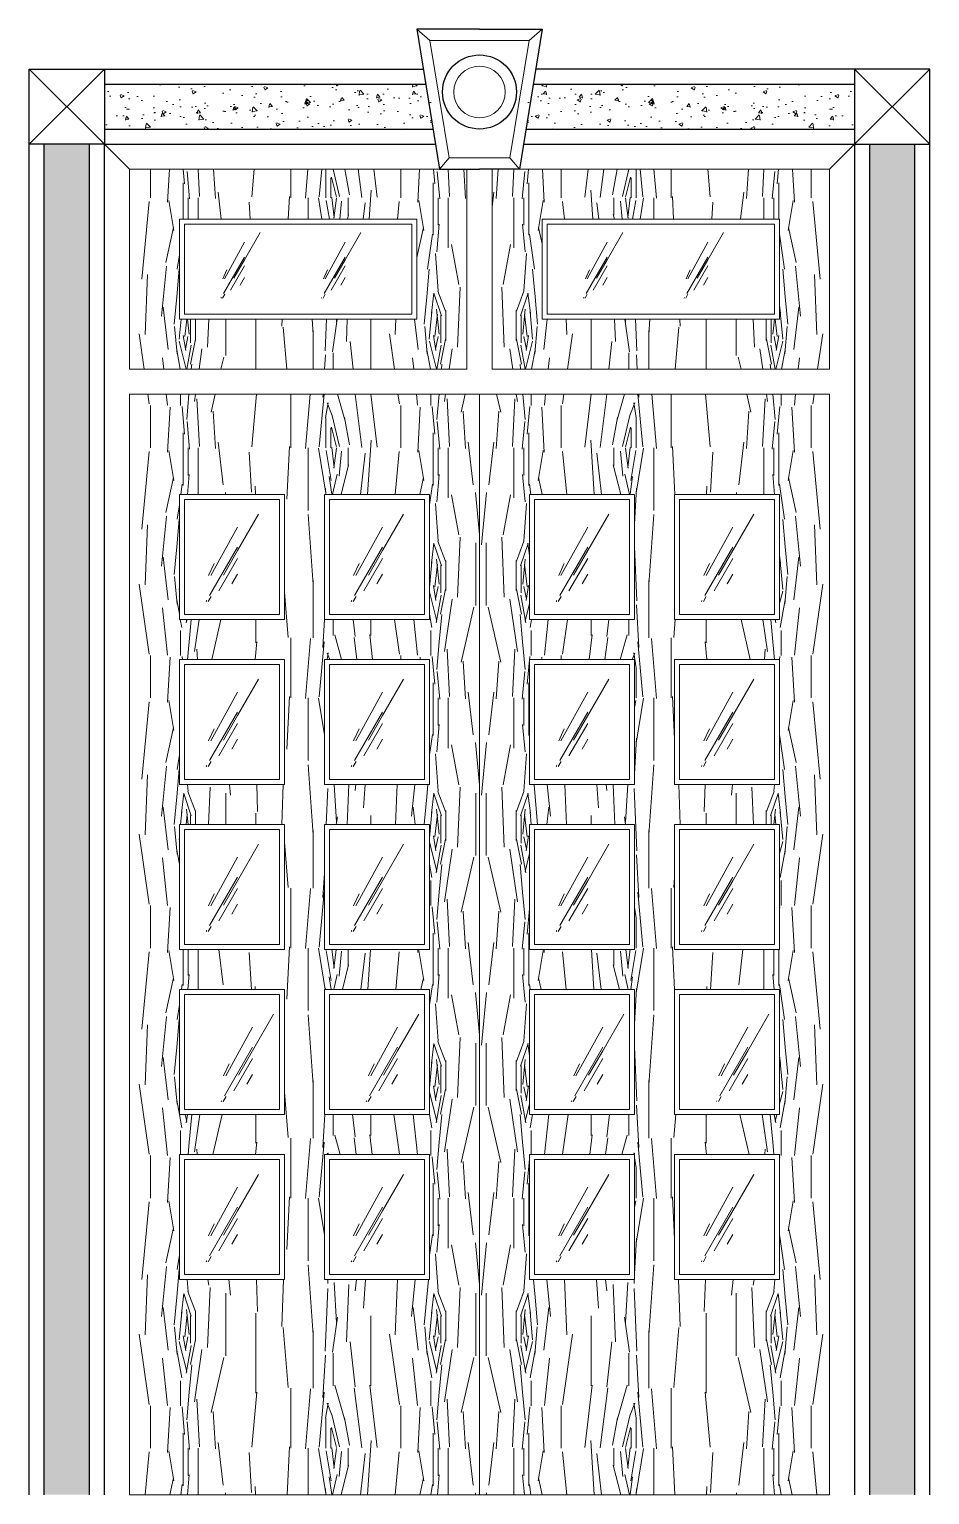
# Model space of a CAD drawing. Header units: millimetres. Extents: x -37049 to 129367, y 25385 to 90033.
# Drawn here: x 43140 to 44940, y 39293 to 42222 of the extents above; entities that cross this region are included whole.
import ezdxf

# ---------------------------------------------------------------- set-up
doc = ezdxf.new("R2010")
doc.units = ezdxf.units.MM
doc.header["$MEASUREMENT"] = 0
for name, color, linetype, lineweight in [('NBONG', 253, 'Continuous', 5), ('NCUA', 4, 'Continuous', 20), ('NCUAKHBAO', 191, 'Continuous', 18), ('NCUAMANH', 32, 'Continuous', 9), ('NKT', 9, 'Continuous', 0), ('NMANH3', 25, 'Continuous', 9), ('NSMANH1', 44, 'Continuous', 5), ('NTHAY3', 41, 'Continuous', 25), ('NTHAY4', 21, 'Continuous', 25)]:
    doc.layers.add(name, color=color, linetype=linetype, lineweight=lineweight)
pattern_1 = [(79.6952, (-818050.92, -524962.584), (499.9974378, 3000.0004804), [55.9015, -5534.268]), (90, (-818040.9, -524907.6), (-500, 500), [55, -445]), (108.4349, (-818040.92, -524852.58), (-499.999202, 1000.000217), [47.434, -1533.7045]), (262.875, (-818055.92, -524807.584), (499.999141, 3500.00019), [40.3115, -3990.8175]), (264.8056, (-818060.92, -524847.584), (499.9976123, 5000.000335), [55.227, -5467.4535]), (284.0362, (-818065.92, -524902.58), (499.999029, -1500.000273), [61.8465, -1999.706]), (99.4623, (-818050.92, -524922.58), (-499.9990696, 2500.000387), [30.414, -3010.9675]), (83.6598, (-818055.92, -524892.584), (-500.0007895, -3999.9997013), [45.277, -4482.4155]), (275.7106, (-818050.92, -524847.584), (500.0006573, -4499.9997117), [50.2495, -4974.6885]), (258.6901, (-818045.92, -524897.58), (499.998816, 2000.000376), [25.495, -2524.0145]), (84.8056, (-818045.92, -525007.584), (-499.9976123, -5000.000335), [55.227, -5467.4535]), (78.6901, (-818040.92, -524952.58), (-499.998816, -2000.000376), [50.99, -2498.5195]), (90, (-818030.9, -524902.6), (-500, 500), [60, -440]), (110.556, (-818030.92, -524842.584), (-999.9979982, 2500.0009223), [42.72, -4229.282]), (93.8141, (-818045.918, -524802.584), (-500.003062, 6999.9996707), [75.1665, -7441.4815]), (84.8056, (-818050.92, -524727.584), (-499.9976123, -5000.000335), [55.227, -5467.4535]), (90, (-818045.9, -524672.6), (-500, 500), [55, -445]), (95.1944, (-818045.92, -525117.584), (-499.9976123, 5000.000335), [55.227, -5467.4535]), (84.8056, (-818050.92, -525062.584), (-499.9976123, -5000.000335), [55.227, -5467.4535]), (90, (-818055.9, -525117.6), (-500, 500), [30, -470]), (95.1944, (-818055.92, -525087.584), (-499.9976123, 5000.000335), [55.227, -5467.4535]), (90, (-818060.9, -525032.6), (-500, 500), [50, -450]), (100.3048, (-818060.92, -524982.584), (499.9974378, -3000.0004804), [55.9015, -5534.268]), (95.1944, (-818070.92, -524927.584), (-499.9976123, 5000.000335), [55.227, -5467.4535]), (84.8056, (-818075.92, -524872.584), (-499.9976123, -5000.000335), [55.227, -5467.4535]), (84.8056, (-818070.92, -524817.584), (-499.9976123, -5000.000335), [55.227, -5467.4535]), (81.8699, (-818065.92, -524762.584), (-499.999678, -2999.999888), [70.7105, -3464.823]), (90, (-818055.9, -524692.6), (-500, 500), [75, -425]), (77.4712, (-817755.92, -524712.584), (499.9998015, 2500.0001602), [46.0975, -4563.6745]), (84.2894, (-817745.92, -524667.584), (-500.0006573, -4499.9997117), [50.2495, -4974.6885]), (98.1301, (-817755.92, -524712.584), (-499.999678, 2999.999888), [35.3555, -3500.1785]), (99.4623, (-817760.92, -524677.58), (-499.9990696, 2500.000387), [60.8275, -2980.5535]), (90, (-817770.9, -525117.6), (-500, 500), [60, -440]), (80.5377, (-817770.92, -525057.58), (-499.9990696, -2500.000387), [30.414, -3010.9675]), (291.8014, (-817765.92, -525027.58), (-499.999955, 1500.0001365), [26.926, -2665.6565]), (282.9946, (-817755.92, -525052.584), (-999.9987888, 4500.0003839), [66.7085, -6604.1235]), (82.875, (-817755.92, -524657.584), (-499.999141, -3500.00019), [40.3115, -3990.8175]), (97.125, (-817755.92, -524657.584), (-499.999141, 3500.00019), [40.3115, -3990.8175]), (90, (-817760.9, -525117.6), (-500, 500), [40, -460]), (284.0362, (-817760.92, -525077.58), (499.999029, -1500.000273), [41.231, -2020.322]), (86.6335, (-817775.918, -525007.584), (-500.0054817, -7999.999661), [85.147, -8429.5465]), (87.7094, (-817770.918, -524922.584), (-499.99787656, -12000.0000646), [125.1, -12384.896]), (93.1798, (-817765.918, -524797.584), (-499.9955212, 8500.00025135), [90.139, -8923.7395]), (99.4623, (-817770.92, -524707.58), (-499.9990696, 2500.000387), [91.2415, -2950.14]), (100.3048, (-817725.92, -525117.584), (499.9974378, -3000.0004804), [55.9015, -5534.268]), (105.9454, (-817735.92, -525062.584), (499.9999446, -2000.0000633), [72.801, -3567.254]), (90, (-817755.9, -524992.6), (-500, 500), [65, -435]), (81.8699, (-817755.92, -524927.584), (-499.999678, -2999.999888), [70.7105, -3464.823]), (93.5763, (-817745.918, -524857.584), (-499.9953587, 7500.0003272), [80.156, -7935.4535]), (81.2538, (-817750.92, -524777.584), (500.0020985, 3499.9996682), [65.7645, -6510.7085]), (75.9638, (-817740.92, -524712.58), (-499.999029, -1500.000273), [61.8465, -1999.706]), (90, (-817725.9, -524652.6), (-500, 500), [35, -465]), (264.8056, (-817775.92, -525007.584), (499.9976123, 5000.000335), [110.4535, -5412.227]), (85.2364, (-817805.92, -525117.584), (-499.9957663, -5500.0004732), [120.416, -5900.3815]), (90, (-817795.9, -524997.6), (-500, 500), [115, -385]), (94.0856, (-817795.918, -524882.584), (-499.9980662, 6500.0000745), [140.3565, -6877.4775]), (90, (-817805.9, -524742.6), (-500, 500), [125, -375]), (97.125, (-817700.92, -525117.584), (-499.999141, 3500.00019), [120.934, -3910.195]), (96.3402, (-817715.92, -524997.584), (-500.0007895, 3999.9997013), [90.554, -4437.1385]), (87.5104, (-817725.918, -524907.584), (-500.00893264, -10999.99973985), [115.1085, -11395.756]), (83.4802, (-817720.918, -524792.584), (-1499.99976262, -12999.99989544), [176.139, -17437.776]), (93.0128, (-818025.918, -525117.584), (-500.00205244, 9000.00000585), [95.1315, -9418.0175]), (81.8699, (-818030.92, -525022.584), (-499.999678, -2999.999888), [106.066, -3429.468]), (87.6141, (-818015.918, -524917.584), (-499.9913853, -11500.00026194), [120.104, -11890.308]), (100.6197, (-818010.918, -524797.584), (1000.0040416, -5499.9992023), [81.394, -8058.016]), (90, (-818025.9, -524717.6), (-500, 500), [100, -400]), (86.8202, (-818085.918, -525117.584), (-499.9955212, -8500.00025135), [90.139, -8923.7395]), (96.009, (-818080.918, -525027.584), (499.99965874, -4999.99987545), [95.525, -9456.9615]), (96.7098, (-818090.918, -524932.584), (499.9969406, -4500.0004989), [85.586, -8473.035]), (84.2894, (-818100.92, -524847.584), (-500.0006573, -4499.9997117), [100.499, -4924.439]), (77.9052, (-818090.918, -524747.584), (-1000.0033667, -4499.9993008), [71.589, -7087.3215]), (99.4623, (-818075.92, -524677.58), (-499.9990696, 2500.000387), [60.8275, -2980.5535]), (93.8141, (-817990.918, -525117.584), (-500.003062, 6999.9996707), [75.1665, -7441.4815]), (77.1957, (-817995.918, -525042.584), (-1500.00369384, -6499.99892344), [112.805, -11167.709]), (90, (-817970.9, -524932.6), (-500, 500), [125, -375]), (95.4403, (-817970.918, -524807.584), (499.9966856, -5500.0001561), [105.475, -10442.0365]), (96.7098, (-817980.918, -524702.584), (499.9969406, -4500.0004989), [85.586, -8473.035]), (90, (-818120.9, -525117.6), (-500, 500), [85, -415]), (98.1301, (-818120.92, -525032.584), (-499.999678, 2999.999888), [141.4215, -3394.1125]), (87.6141, (-818140.918, -524892.584), (-499.9913853, -11500.00026194), [120.104, -11890.308]), (84.4725, (-818135.918, -524772.584), (999.99268983, 10500.0008597), [155.724, -15416.6875]), (96.8428, (-817665.918, -525117.584), (1000.00399896, -8499.99968274), [125.897, -12463.7815]), (90, (-817680.9, -524992.6), (-500, 500), [140, -360]), (86.3478, (-817680.918, -524852.584), (-999.99364926, -15500.00047111), [235.478, -23312.3455]), (90, (-817840.9, -525117.6), (-500, 500), [120, -380]), (94.7636, (-817840.92, -524997.584), (-499.9957663, 5500.0004732), [120.416, -5900.3815]), (88.1524, (-817850.918, -524877.584), (-499.99716989, -15000.00023215), [155.0805, -15352.982]), (87.2737, (-817845.918, -524722.584), (-499.99800886, -10000.0001475), [105.119, -10406.779]), (84.8056, (-817920.92, -525117.584), (-499.9976123, -5000.000335), [110.4535, -5412.227]), (90, (-817910.9, -525007.6), (-500, 500), [160, -340]), (91.9092, (-817910.918, -524847.584), (-500.01212054, 14499.9995158), [150.0835, -14858.2475]), (93.5763, (-817915.918, -524697.584), (-499.9953587, 7500.0003272), [80.156, -7935.4535])]
pattern_2 = [(100.3048, (906129.923, -524962.584), (-499.9974378, 3000.0004804), [55.9015, -5534.268]), (90, (906119.9, -524907.6), (500, 500), [55, -445]), (71.5651, (906119.92, -524852.58), (499.999202, 1000.000217), [47.434, -1533.7045]), (277.125, (906134.923, -524807.584), (-499.999141, 3500.00019), [40.3115, -3990.8175]), (275.1944, (906139.923, -524847.584), (-499.9976123, 5000.000335), [55.227, -5467.4535]), (255.9638, (906144.92, -524902.58), (-499.999029, -1500.000273), [61.8465, -1999.706]), (80.5377, (906129.92, -524922.58), (499.9990696, 2500.000387), [30.414, -3010.9675]), (96.3402, (906134.923, -524892.584), (500.0007895, -3999.9997013), [45.277, -4482.4155]), (264.2894, (906129.923, -524847.584), (-500.0006573, -4499.9997117), [50.2495, -4974.6885]), (281.3099, (906124.92, -524897.58), (-499.998816, 2000.000376), [25.495, -2524.0145]), (95.1944, (906124.923, -525007.584), (499.9976123, -5000.000335), [55.227, -5467.4535]), (101.3099, (906119.92, -524952.58), (499.998816, -2000.000376), [50.99, -2498.5195]), (90, (906109.9, -524902.6), (500, 500), [60, -440]), (69.444, (906109.923, -524842.584), (999.9979982, 2500.0009223), [42.72, -4229.282]), (86.1859, (906124.923, -524802.584), (500.003062, 6999.9996707), [75.1665, -7441.4815]), (95.1944, (906129.923, -524727.584), (499.9976123, -5000.000335), [55.227, -5467.4535]), (90, (906124.9, -524672.6), (500, 500), [55, -445]), (84.8056, (906124.923, -525117.584), (499.9976123, 5000.000335), [55.227, -5467.4535]), (95.1944, (906129.923, -525062.584), (499.9976123, -5000.000335), [55.227, -5467.4535]), (90, (906134.9, -525117.6), (500, 500), [30, -470]), (84.8056, (906134.923, -525087.584), (499.9976123, 5000.000335), [55.227, -5467.4535]), (90, (906139.9, -525032.6), (500, 500), [50, -450]), (79.6952, (906139.923, -524982.584), (-499.9974378, -3000.0004804), [55.9015, -5534.268]), (84.8056, (906149.923, -524927.584), (499.9976123, 5000.000335), [55.227, -5467.4535]), (95.1944, (906154.923, -524872.584), (499.9976123, -5000.000335), [55.227, -5467.4535]), (95.1944, (906149.923, -524817.584), (499.9976123, -5000.000335), [55.227, -5467.4535]), (98.1301, (906144.92, -524762.584), (499.999678, -2999.999888), [70.7105, -3464.823]), (90, (906134.9, -524692.6), (500, 500), [75, -425]), (102.5288, (905834.923, -524712.584), (-499.9998015, 2500.0001602), [46.0975, -4563.6745]), (95.7106, (905824.923, -524667.584), (500.0006573, -4499.9997117), [50.2495, -4974.6885]), (81.8699, (905834.92, -524712.584), (499.999678, 2999.999888), [35.3555, -3500.1785]), (80.5377, (905839.92, -524677.58), (499.9990696, 2500.000387), [60.8275, -2980.5535]), (90, (905849.9, -525117.6), (500, 500), [60, -440]), (99.4623, (905849.92, -525057.58), (499.9990696, -2500.000387), [30.414, -3010.9675]), (248.1986, (905844.92, -525027.58), (499.999955, 1500.0001365), [26.926, -2665.6565]), (257.0054, (905834.923, -525052.584), (999.9987888, 4500.0003839), [66.7085, -6604.1235]), (97.125, (905834.923, -524657.584), (499.999141, -3500.00019), [40.3115, -3990.8175]), (82.875, (905834.923, -524657.584), (499.999141, 3500.00019), [40.3115, -3990.8175]), (90, (905839.9, -525117.6), (500, 500), [40, -460]), (255.9638, (905839.92, -525077.58), (-499.999029, -1500.000273), [41.231, -2020.322]), (93.3665, (905854.923, -525007.584), (500.0054817, -7999.999661), [85.147, -8429.5465]), (92.2906, (905849.923, -524922.584), (499.99787656, -12000.0000646), [125.1, -12384.896]), (86.8202, (905844.923, -524797.584), (499.9955212, 8500.00025135), [90.139, -8923.7395]), (80.5377, (905849.92, -524707.58), (499.9990696, 2500.000387), [91.2415, -2950.14]), (79.6952, (905804.923, -525117.584), (-499.9974378, -3000.0004804), [55.9015, -5534.268]), (74.0546, (905814.92, -525062.584), (-499.9999446, -2000.0000633), [72.801, -3567.254]), (90, (905834.9, -524992.6), (500, 500), [65, -435]), (98.1301, (905834.92, -524927.584), (499.999678, -2999.999888), [70.7105, -3464.823]), (86.4237, (905824.923, -524857.584), (499.9953587, 7500.0003272), [80.156, -7935.4535]), (98.7462, (905829.923, -524777.584), (-500.0020985, 3499.9996682), [65.7645, -6510.7085]), (104.0362, (905819.92, -524712.58), (499.999029, -1500.000273), [61.8465, -1999.706]), (90, (905804.9, -524652.6), (500, 500), [35, -465]), (275.1944, (905854.923, -525007.584), (-499.9976123, 5000.000335), [110.4535, -5412.227]), (94.7636, (905884.923, -525117.584), (499.9957663, -5500.0004732), [120.416, -5900.3815]), (90, (905874.9, -524997.6), (500, 500), [115, -385]), (85.9144, (905874.923, -524882.584), (499.9980662, 6500.0000745), [140.3565, -6877.4775]), (90, (905884.9, -524742.6), (500, 500), [125, -375]), (82.875, (905779.923, -525117.584), (499.999141, 3500.00019), [120.934, -3910.195]), (83.6598, (905794.923, -524997.584), (500.0007895, 3999.9997013), [90.554, -4437.1385]), (92.4896, (905804.923, -524907.584), (500.00893263, -10999.99973985), [115.1085, -11395.756]), (96.5198, (905799.923, -524792.584), (1499.99976262, -12999.99989544), [176.139, -17437.776]), (86.9872, (906104.923, -525117.584), (500.00205244, 9000.00000585), [95.1315, -9418.0175]), (98.1301, (906109.92, -525022.584), (499.999678, -2999.999888), [106.066, -3429.468]), (92.3859, (906094.923, -524917.584), (499.9913853, -11500.00026194), [120.104, -11890.308]), (79.3803, (906089.923, -524797.584), (-1000.0040416, -5499.9992023), [81.394, -8058.016]), (90, (906104.9, -524717.6), (500, 500), [100, -400]), (93.1798, (906164.923, -525117.584), (499.9955212, -8500.00025135), [90.139, -8923.7395]), (83.991, (906159.923, -525027.584), (-499.99965874, -4999.99987545), [95.525, -9456.9615]), (83.2902, (906169.923, -524932.584), (-499.9969406, -4500.0004989), [85.586, -8473.035]), (95.7106, (906179.923, -524847.584), (500.0006573, -4499.9997117), [100.499, -4924.439]), (102.0948, (906169.923, -524747.584), (1000.0033667, -4499.9993008), [71.589, -7087.3215]), (80.5377, (906154.92, -524677.58), (499.9990696, 2500.000387), [60.8275, -2980.5535]), (86.1859, (906069.923, -525117.584), (500.003062, 6999.9996707), [75.1665, -7441.4815]), (102.8043, (906074.923, -525042.584), (1500.00369384, -6499.99892344), [112.805, -11167.709]), (90, (906049.9, -524932.6), (500, 500), [125, -375]), (84.5597, (906049.923, -524807.584), (-499.9966856, -5500.0001561), [105.475, -10442.0365]), (83.2902, (906059.923, -524702.584), (-499.9969406, -4500.0004989), [85.586, -8473.035]), (90, (906199.9, -525117.6), (500, 500), [85, -415]), (81.8699, (906199.92, -525032.584), (499.999678, 2999.999888), [141.4215, -3394.1125]), (92.3859, (906219.923, -524892.584), (499.9913853, -11500.00026194), [120.104, -11890.308]), (95.5275, (906214.923, -524772.584), (-999.99268983, 10500.0008597), [155.724, -15416.6875]), (83.1572, (905744.923, -525117.584), (-1000.00399896, -8499.99968274), [125.897, -12463.7815]), (90, (905759.9, -524992.6), (500, 500), [140, -360]), (93.6522, (905759.923, -524852.584), (999.99364926, -15500.00047111), [235.478, -23312.3455]), (90, (905919.9, -525117.6), (500, 500), [120, -380]), (85.2364, (905919.923, -524997.584), (499.9957663, 5500.0004732), [120.416, -5900.3815]), (91.8476, (905929.923, -524877.584), (499.99716989, -15000.00023215), [155.0805, -15352.982]), (92.7263, (905924.923, -524722.584), (499.99800886, -10000.0001475), [105.119, -10406.779]), (95.1944, (905999.923, -525117.584), (499.9976123, -5000.000335), [110.4535, -5412.227]), (90, (905989.9, -525007.6), (500, 500), [160, -340]), (88.0908, (905989.923, -524847.584), (500.01212054, 14499.9995158), [150.0835, -14858.2475]), (86.4237, (905994.923, -524697.584), (499.9953587, 7500.0003272), [80.156, -7935.4535])]

# ---------------------------------------------------------------- blocks, each defined once
blk = doc.blocks.new('A$C638607B3')
at = {"layer": 'NBONG', "ltscale": 0.75}
for p, q in [((25, 137.7), (167.5, 397)), ((167.5, 271.3), (279.7, 465.7)), ((18.4, 31.8), (167.5, 290.1)), ((92.1, 140.8), (167.5, 271.3)), ((13.1, 137.7), (42.9, 201.8)), ((67.8, 57.4), (167.5, 230)), ((137.2, 93.2), (167.5, 145.6)), ((0, 0), (2.9, 5)), ((10.8, 0), (26.5, 27.1))]:
    blk.add_line(p, q, dxfattribs=at)

msp = doc.modelspace()

# ---------------------------------------------------------------- hatches: boundary and pattern name
at = {"layer": 'NCUAMANH'}
h = msp.add_hatch(dxfattribs=at)
h.set_pattern_fill('AR-CONC', color=256, scale=10, style=0)
h.set_pattern_definition([(130, (1771883.21, -1079028.26), (-71.7260183, -6.2752135), [7.5, -82.5]), (185, (1771883.21, -1079028.26), (13.8751334, 75.2192134), [6, -66]), (79.5486, (1771877.235, -1079028.78), (-57.8509382, 68.9439542), [6.374019, -70.1142112]), (133.8158, (1771883.21, -1079008.26), (-106.724105, -16.5519014), [11.25, -123.75]), (83.3644, (1771874.32, -1079009.64), (-93.4662706, 97.411787), [9.561029, -105.1713]), (188.8158, (1771883.21, -1079008.26), (-93.4661945, 97.41186), [9, -99]), (159, (1771873.21, -1079013.26), (-59.6907052, -40.261889), [7.5, -82.5]), (214, (1771873.21, -1079013.26), (-24.3315332, 72.5150045), [6, -66]), (108.5486, (1771868.24, -1079016.613), (-84.0222629, 32.2530497), [6.374019, -70.1142112]), (142.5, (1771883.212, -1079028.258), (-1.21598553, 33.28938538), [0, -65.2, 0, -67, 0, -66.25]), (172.5, (1771883.21, -1079028.26), (-26.30695374, 39.4411712), [0, -38.2, 0, -63.7, 0, -25.25]), (212.5, (1771905.512, -1079028.258), (-53.3822436, -2.25548717), [0, -25, 0, -78, 0, -103.5]), (222.5, (1771915.51, -1079028.26), (-58.3186169, 10.0104982), [0, -32.5, 0, -51.8, 0, -73.5])])
h.paths.add_polyline_path([(43289.5, 42112.5), (43939.7, 42112.5), (43952.7, 42022.5), (43289.5, 42022.5)])
h = msp.add_hatch(dxfattribs=at)
h.set_pattern_fill('AR-CONC', color=256, scale=10, style=0)
h.set_pattern_definition([(50, (-1683804.206, -1079028.26), (71.7260183, -6.2752135), [7.5, -82.5]), (355, (-1683804.21, -1079028.26), (-13.8751334, 75.2192134), [6, -66]), (100.4514, (-1683798.23, -1079028.78), (57.8509382, 68.9439542), [6.374019, -70.1142112]), (46.1842, (-1683804.21, -1079008.26), (106.724105, -16.5519014), [11.25, -123.75]), (96.6356, (-1683795.31, -1079009.64), (93.4662706, 97.411787), [9.561029, -105.1713]), (351.1842, (-1683804.21, -1079008.26), (93.4661945, 97.41186), [9, -99]), (21, (-1683794.206, -1079013.26), (59.6907052, -40.261889), [7.5, -82.5]), (326, (-1683794.21, -1079013.26), (24.3315332, 72.5150045), [6, -66]), (71.4514, (-1683789.23, -1079016.613), (84.0222629, 32.2530497), [6.374019, -70.1142112]), (37.5, (-1683804.206, -1079028.258), (1.21598553, 33.28938538), [0, -65.2, 0, -67, 0, -66.25]), (7.5, (-1683804.206, -1079028.26), (26.30695374, 39.4411712), [0, -38.2, 0, -63.7, 0, -25.25]), (327.5, (-1683826.506, -1079028.258), (53.3822436, -2.25548717), [0, -25, 0, -78, 0, -103.5]), (317.5, (-1683836.506, -1079028.26), (58.3186169, 10.0104982), [0, -32.5, 0, -51.8, 0, -73.5])])
h.paths.add_polyline_path([(44140, 42112.5), (44126.4, 42022.5), (44789.5, 42022.5), (44789.5, 42112.5)])
h = msp.add_hatch(dxfattribs=at)
h.set_pattern_fill('AR-CONC', color=256, scale=10, style=0)
h.set_pattern_definition([(50, (-817665.92, -525117.584), (71.7260183, -6.2752135), [7.5, -82.5]), (355, (-817665.92, -525117.584), (-13.8751334, 75.2192134), [6, -66]), (100.4514, (-817659.94, -525118.11), (57.850938, 68.943954), [6.374019, -70.114211]), (46.1842, (-817665.92, -525097.58), (106.724105, -16.5519014), [11.25, -123.75]), (96.6356, (-817657.02, -525098.96), (93.466271, 97.411787), [9.561029, -105.1713]), (351.1842, (-817665.92, -525097.58), (93.466195, 97.41186), [9, -99]), (21, (-817655.92, -525102.584), (59.6907052, -40.261889), [7.5, -82.5]), (326, (-817655.92, -525102.584), (24.331533, 72.5150045), [6, -66]), (71.4514, (-817650.944, -525105.94), (84.022263, 32.2530497), [6.374019, -70.114211]), (37.5, (-817665.918, -525117.584), (1.2159855, 33.2893854), [0, -65.2, 0, -67, 0, -66.25]), (7.5, (-817665.918, -525117.584), (26.3069537, 39.4411712), [0, -38.2, 0, -63.7, 0, -25.25]), (327.5, (-817688.218, -525117.584), (53.3822436, -2.2554872), [0, -25, 0, -78, 0, -103.5]), (317.5, (-817698.22, -525117.584), (58.318617, 10.0104982), [0, -32.5, 0, -51.8, 0, -73.5])])
h.paths.add_polyline_path([(43259.5, 41992.5), (43169.5, 41992.5), (43169.5, 39292.5), (43259.5, 39292.5)])
h = msp.add_hatch(dxfattribs=at)
h.set_pattern_fill('AR-CONC', color=256, scale=10, style=0)
h.set_pattern_definition([(130, (905744.923, -525117.584), (-71.7260183, -6.2752135), [7.5, -82.5]), (185, (905744.92, -525117.584), (13.8751334, 75.2192134), [6, -66]), (79.5486, (905738.946, -525118.11), (-57.850938, 68.943954), [6.374019, -70.114211]), (133.8158, (905744.92, -525097.58), (-106.724105, -16.5519014), [11.25, -123.75]), (83.3644, (905736.03, -525098.96), (-93.466271, 97.411787), [9.561029, -105.1713]), (188.8158, (905744.92, -525097.58), (-93.466195, 97.41186), [9, -99]), (159, (905734.923, -525102.584), (-59.6907052, -40.261889), [7.5, -82.5]), (214, (905734.92, -525102.584), (-24.331533, 72.5150045), [6, -66]), (108.5486, (905729.95, -525105.94), (-84.022263, 32.2530497), [6.374019, -70.114211]), (142.5, (905744.923, -525117.584), (-1.2159855, 33.2893854), [0, -65.2, 0, -67, 0, -66.25]), (172.5, (905744.923, -525117.584), (-26.3069537, 39.4411712), [0, -38.2, 0, -63.7, 0, -25.25]), (212.5, (905767.223, -525117.584), (-53.3822436, -2.2554872), [0, -25, 0, -78, 0, -103.5]), (222.5, (905777.223, -525117.584), (-58.318617, 10.0104982), [0, -32.5, 0, -51.8, 0, -73.5])])
h.paths.add_polyline_path([(44819.5, 41992.5), (44909.5, 41992.5), (44909.5, 39292.5), (44819.5, 39292.5)])
at = {"layer": 'NSMANH1', "lineweight": 0}
h = msp.add_hatch(dxfattribs=at)
h.set_pattern_fill('WOOD8', color=256, scale=500, angle=90, style=0, pattern_type=2)
h.set_pattern_definition(pattern_1)
h.paths.add_polyline_path([(44014.5, 41542.5), (44014.5, 41942.5), (43339.5, 41942.5), (43339.5, 41542.5)])
h.paths.add_polyline_path([(43914.5, 41642.5), (43439.5, 41642.5), (43439.5, 41842.5), (43914.5, 41842.5)], flags=16)
h = msp.add_hatch(dxfattribs=at)
h.set_pattern_fill('WOOD8', color=256, scale=500, angle=90, style=0, pattern_type=2)
h.set_pattern_definition(pattern_2)
h.paths.add_polyline_path([(44064.5, 41542.5), (44064.5, 41942.5), (44739.5, 41942.5), (44739.5, 41542.5)])
h.paths.add_polyline_path([(44164.5, 41642.5), (44639.5, 41642.5), (44639.5, 41842.5), (44164.5, 41842.5)], flags=16)
h = msp.add_hatch(dxfattribs=at)
h.set_pattern_fill('WOOD8', color=256, scale=500, angle=90, style=0, pattern_type=2)
h.set_pattern_definition(pattern_1)
h.paths.add_polyline_path([(44039.5, 41492.5), (43339.5, 41492.5), (43339.5, 39292.5), (44039.5, 39292.5)])
h.paths.add_polyline_path([(43939.5, 41292.5), (43939.5, 41042.5), (43729.5, 41042.5), (43729.5, 41292.5)], flags=16)
h.paths.add_polyline_path([(43649.5, 41292.5), (43649.5, 41042.5), (43439.5, 41042.5), (43439.5, 41292.5)], flags=16)
h.paths.add_polyline_path([(43939.5, 40962.5), (43939.5, 40712.5), (43729.5, 40712.5), (43729.5, 40962.5)], flags=16)
h.paths.add_polyline_path([(43649.5, 40962.5), (43649.5, 40712.5), (43439.5, 40712.5), (43439.5, 40962.5)], flags=16)
h.paths.add_polyline_path([(43939.5, 40632.5), (43939.5, 40382.5), (43729.5, 40382.5), (43729.5, 40632.5)], flags=16)
h.paths.add_polyline_path([(43649.5, 40632.5), (43649.5, 40382.5), (43439.5, 40382.5), (43439.5, 40632.5)], flags=16)
h.paths.add_polyline_path([(43939.5, 40302.5), (43939.5, 40052.5), (43729.5, 40052.5), (43729.5, 40302.5)], flags=16)
h.paths.add_polyline_path([(43649.5, 40302.5), (43649.5, 40052.5), (43439.5, 40052.5), (43439.5, 40302.5)], flags=16)
h.paths.add_polyline_path([(43939.5, 39972.5), (43939.5, 39722.5), (43729.5, 39722.5), (43729.5, 39972.5)], flags=16)
h.paths.add_polyline_path([(43649.5, 39972.5), (43649.5, 39722.5), (43439.5, 39722.5), (43439.5, 39972.5)], flags=16)
h = msp.add_hatch(dxfattribs=at)
h.set_pattern_fill('WOOD8', color=256, scale=500, angle=90, style=0, pattern_type=2)
h.set_pattern_definition(pattern_2)
h.paths.add_polyline_path([(44039.5, 41492.5), (44739.5, 41492.5), (44739.5, 39292.5), (44039.5, 39292.5)])
h.paths.add_polyline_path([(44139.5, 41292.5), (44139.5, 41042.5), (44349.5, 41042.5), (44349.5, 41292.5)], flags=16)
h.paths.add_polyline_path([(44429.5, 41292.5), (44429.5, 41042.5), (44639.5, 41042.5), (44639.5, 41292.5)], flags=16)
h.paths.add_polyline_path([(44139.5, 40962.5), (44139.5, 40712.5), (44349.5, 40712.5), (44349.5, 40962.5)], flags=16)
h.paths.add_polyline_path([(44429.5, 40962.5), (44429.5, 40712.5), (44639.5, 40712.5), (44639.5, 40962.5)], flags=16)
h.paths.add_polyline_path([(44139.5, 40632.5), (44139.5, 40382.5), (44349.5, 40382.5), (44349.5, 40632.5)], flags=16)
h.paths.add_polyline_path([(44429.5, 40632.5), (44429.5, 40382.5), (44639.5, 40382.5), (44639.5, 40632.5)], flags=16)
h.paths.add_polyline_path([(44139.5, 40302.5), (44139.5, 40052.5), (44349.5, 40052.5), (44349.5, 40302.5)], flags=16)
h.paths.add_polyline_path([(44429.5, 40302.5), (44429.5, 40052.5), (44639.5, 40052.5), (44639.5, 40302.5)], flags=16)
h.paths.add_polyline_path([(44139.5, 39972.5), (44139.5, 39722.5), (44349.5, 39722.5), (44349.5, 39972.5)], flags=16)
h.paths.add_polyline_path([(44429.5, 39972.5), (44429.5, 39722.5), (44639.5, 39722.5), (44639.5, 39972.5)], flags=16)

# ---------------------------------------------------------------- linework, layer by layer
at = {"layer": 'NCUA'}
for points in [[(43339.5, 41542.5), (44014.5, 41542.5), (44014.5, 41942.5), (43339.5, 41942.5)], [(44739.5, 41542.5), (44064.5, 41542.5), (44064.5, 41942.5), (44739.5, 41942.5)], [(43439.5, 41642.5), (43914.5, 41642.5), (43914.5, 41842.5), (43439.5, 41842.5)], [(44639.5, 41642.5), (44164.5, 41642.5), (44164.5, 41842.5), (44639.5, 41842.5)], [(43439.5, 41042.5), (43649.5, 41042.5), (43649.5, 41292.5), (43439.5, 41292.5)], [(43729.5, 41042.5), (43939.5, 41042.5), (43939.5, 41292.5), (43729.5, 41292.5)], [(44349.5, 41042.5), (44139.5, 41042.5), (44139.5, 41292.5), (44349.5, 41292.5)], [(44639.5, 41042.5), (44429.5, 41042.5), (44429.5, 41292.5), (44639.5, 41292.5)], [(43439.5, 40712.5), (43649.5, 40712.5), (43649.5, 40962.5), (43439.5, 40962.5)], [(43729.5, 40712.5), (43939.5, 40712.5), (43939.5, 40962.5), (43729.5, 40962.5)], [(44349.5, 40712.5), (44139.5, 40712.5), (44139.5, 40962.5), (44349.5, 40962.5)], [(44639.5, 40712.5), (44429.5, 40712.5), (44429.5, 40962.5), (44639.5, 40962.5)], [(43439.5, 40382.5), (43649.5, 40382.5), (43649.5, 40632.5), (43439.5, 40632.5)], [(43729.5, 40382.5), (43939.5, 40382.5), (43939.5, 40632.5), (43729.5, 40632.5)], [(44349.5, 40382.5), (44139.5, 40382.5), (44139.5, 40632.5), (44349.5, 40632.5)], [(44639.5, 40382.5), (44429.5, 40382.5), (44429.5, 40632.5), (44639.5, 40632.5)], [(43439.5, 40052.5), (43649.5, 40052.5), (43649.5, 40302.5), (43439.5, 40302.5)], [(43729.5, 40052.5), (43939.5, 40052.5), (43939.5, 40302.5), (43729.5, 40302.5)], [(44349.5, 40052.5), (44139.5, 40052.5), (44139.5, 40302.5), (44349.5, 40302.5)], [(44639.5, 40052.5), (44429.5, 40052.5), (44429.5, 40302.5), (44639.5, 40302.5)], [(43439.5, 39722.5), (43649.5, 39722.5), (43649.5, 39972.5), (43439.5, 39972.5)], [(43729.5, 39722.5), (43939.5, 39722.5), (43939.5, 39972.5), (43729.5, 39972.5)], [(44349.5, 39722.5), (44139.5, 39722.5), (44139.5, 39972.5), (44349.5, 39972.5)], [(44639.5, 39722.5), (44429.5, 39722.5), (44429.5, 39972.5), (44639.5, 39972.5)]]:
    msp.add_lwpolyline(points, close=True, dxfattribs=at)
for points in [[(44039.5, 39292.5), (44039.5, 41492.5), (43339.5, 41492.5), (43339.5, 39292.5), (44039.5, 39292.5)], [(44039.5, 39292.5), (44039.5, 41492.5), (44739.5, 41492.5), (44739.5, 39292.5), (44039.5, 39292.5)]]:
    msp.add_lwpolyline(points, dxfattribs=at)
at = {"layer": 'NCUAKHBAO'}
for p, q in [((43339.5, 41942.5), (43289.5, 41992.5)), ((44739.5, 41942.5), (44789.5, 41992.5))]:
    msp.add_line(p, q, dxfattribs=at)
at = {"layer": 'NCUAMANH'}
for points in [[(43449.5, 41652.5), (43904.5, 41652.5), (43904.5, 41832.5), (43449.5, 41832.5)], [(44629.5, 41652.5), (44174.5, 41652.5), (44174.5, 41832.5), (44629.5, 41832.5)], [(43449.5, 41052.5), (43639.5, 41052.5), (43639.5, 41282.5), (43449.5, 41282.5)], [(43739.5, 41052.5), (43929.5, 41052.5), (43929.5, 41282.5), (43739.5, 41282.5)], [(44339.5, 41052.5), (44149.5, 41052.5), (44149.5, 41282.5), (44339.5, 41282.5)], [(44629.5, 41052.5), (44439.5, 41052.5), (44439.5, 41282.5), (44629.5, 41282.5)], [(43449.5, 40722.5), (43639.5, 40722.5), (43639.5, 40952.5), (43449.5, 40952.5)], [(43739.5, 40722.5), (43929.5, 40722.5), (43929.5, 40952.5), (43739.5, 40952.5)], [(44339.5, 40722.5), (44149.5, 40722.5), (44149.5, 40952.5), (44339.5, 40952.5)], [(44629.5, 40722.5), (44439.5, 40722.5), (44439.5, 40952.5), (44629.5, 40952.5)], [(43449.5, 40392.5), (43639.5, 40392.5), (43639.5, 40622.5), (43449.5, 40622.5)], [(43739.5, 40392.5), (43929.5, 40392.5), (43929.5, 40622.5), (43739.5, 40622.5)], [(44339.5, 40392.5), (44149.5, 40392.5), (44149.5, 40622.5), (44339.5, 40622.5)], [(44629.5, 40392.5), (44439.5, 40392.5), (44439.5, 40622.5), (44629.5, 40622.5)], [(43449.5, 40062.5), (43639.5, 40062.5), (43639.5, 40292.5), (43449.5, 40292.5)], [(43739.5, 40062.5), (43929.5, 40062.5), (43929.5, 40292.5), (43739.5, 40292.5)], [(44339.5, 40062.5), (44149.5, 40062.5), (44149.5, 40292.5), (44339.5, 40292.5)], [(44629.5, 40062.5), (44439.5, 40062.5), (44439.5, 40292.5), (44629.5, 40292.5)], [(43449.5, 39732.5), (43639.5, 39732.5), (43639.5, 39962.5), (43449.5, 39962.5)], [(43739.5, 39732.5), (43929.5, 39732.5), (43929.5, 39962.5), (43739.5, 39962.5)], [(44339.5, 39732.5), (44149.5, 39732.5), (44149.5, 39962.5), (44339.5, 39962.5)], [(44629.5, 39732.5), (44439.5, 39732.5), (44439.5, 39962.5), (44629.5, 39962.5)]]:
    msp.add_lwpolyline(points, close=True, dxfattribs=at)
at = {"layer": 'NMANH3'}
for p, q in [((43940.3, 42199.7), (43914.3, 42222.2)), ((44138.7, 42199.7), (44164.7, 42222.2)), ((43979.1, 41965), (43959.6, 41942.5)), ((44099.9, 41965), (44119.4, 41942.5))]:
    msp.add_line(p, q, dxfattribs=at)
for points in [[(44039.5, 42199.7), (43940.3, 42199.7), (43979.1, 41965), (44039.5, 41965)], [(44039.5, 42199.7), (44138.7, 42199.7), (44099.9, 41965), (44039.5, 41965)]]:
    msp.add_lwpolyline(points, dxfattribs=at)
msp.add_circle((44039.5, 42096.9), 51.5, dxfattribs=at)
at = {"layer": 'NTHAY3'}
for p, q in [((43289.5, 42142.5), (43139.5, 41992.5)), ((43139.5, 42142.5), (43289.5, 41992.5)), ((44939.5, 42142.5), (44789.5, 41992.5)), ((44789.5, 42142.5), (44939.5, 41992.5))]:
    msp.add_line(p, q, dxfattribs=at)
for points in [[(43289.5, 41992.5), (43139.5, 41992.5), (43139.5, 42142.5), (43289.5, 42142.5)], [(44789.5, 41992.5), (44939.5, 41992.5), (44939.5, 42142.5), (44789.5, 42142.5)]]:
    msp.add_lwpolyline(points, close=True, dxfattribs=at)
for points in [[(43139.5, 39292.5), (43139.5, 42142.5), (43927.2, 42142.5)], [(44939.5, 39292.5), (44939.5, 42142.5), (44151.8, 42142.5)], [(43289.5, 42112.5), (43932.1, 42112.5)], [(44147, 42112.5), (44789.5, 42112.5)], [(43289.5, 42022.5), (43946.6, 42022.5)], [(44132.4, 42022.5), (44789.5, 42022.5)], [(43169.5, 39292.5), (43169.5, 41992.5)], [(43259.5, 39292.5), (43259.5, 41992.5)], [(43289.5, 39292.5), (43289.5, 41992.5), (43951.5, 41992.5)], [(44127.5, 41992.5), (44789.5, 41992.5), (44789.5, 39292.5)], [(44819.5, 41992.5), (44819.5, 39292.5)], [(44909.5, 39292.5), (44909.5, 41992.5)]]:
    msp.add_lwpolyline(points, dxfattribs=at)
at = {"layer": 'NTHAY4'}
for points in [[(44039.5, 42222.2), (43914.3, 42222.2), (43959.6, 41942.5), (44039.5, 41942.5)], [(44039.5, 42222.2), (44164.7, 42222.2), (44119.4, 41942.5), (44039.5, 41942.5)]]:
    msp.add_lwpolyline(points, dxfattribs=at)
msp.add_circle((44039.5, 42096.9), 74, dxfattribs=at)

# ---------------------------------------------------------------- block references
at = {"layer": 'NKT'}
for p, xscale, yscale, zscale in [((43522.6, 41684.8), 0.28125, 0.28125, 0.28125), ((43723.7, 41684.8), 0.28125, 0.28125, 0.28125), ((44247.6, 41684.8), 0.28125, 0.28125, 0.28125), ((44448.7, 41684.8), 0.28125, 0.28125, 0.28125), ((43493, 41078.3), 0.375, 0.375, 0.375), ((43783, 41078.3), 0.375, 0.375, 0.375), ((44193, 41078.3), 0.375, 0.375, 0.375), ((44483, 41078.3), 0.375, 0.375, 0.375), ((43493, 40748.3), 0.375, 0.375, 0.375), ((43783, 40748.3), 0.375, 0.375, 0.375), ((44193, 40748.3), 0.375, 0.375, 0.375), ((44483, 40748.3), 0.375, 0.375, 0.375), ((43493, 40418.3), 0.375, 0.375, 0.375), ((43783, 40418.3), 0.375, 0.375, 0.375), ((44193, 40418.3), 0.375, 0.375, 0.375), ((44483, 40418.3), 0.375, 0.375, 0.375), ((43523, 40078.3), 0.375, 0.375, 0.375), ((43813, 40078.3), 0.375, 0.375, 0.375), ((44223, 40078.3), 0.375, 0.375, 0.375), ((44513, 40078.3), 0.375, 0.375, 0.375), ((43493, 39758.3), 0.375, 0.375, 0.375), ((43783, 39758.3), 0.375, 0.375, 0.375), ((44193, 39758.3), 0.375, 0.375, 0.375), ((44483, 39758.3), 0.375, 0.375, 0.375)]:
    msp.add_blockref('A$C638607B3', p, dxfattribs=dict(at, xscale=xscale, yscale=yscale, zscale=zscale))

doc.saveas('drawing.dxf')
